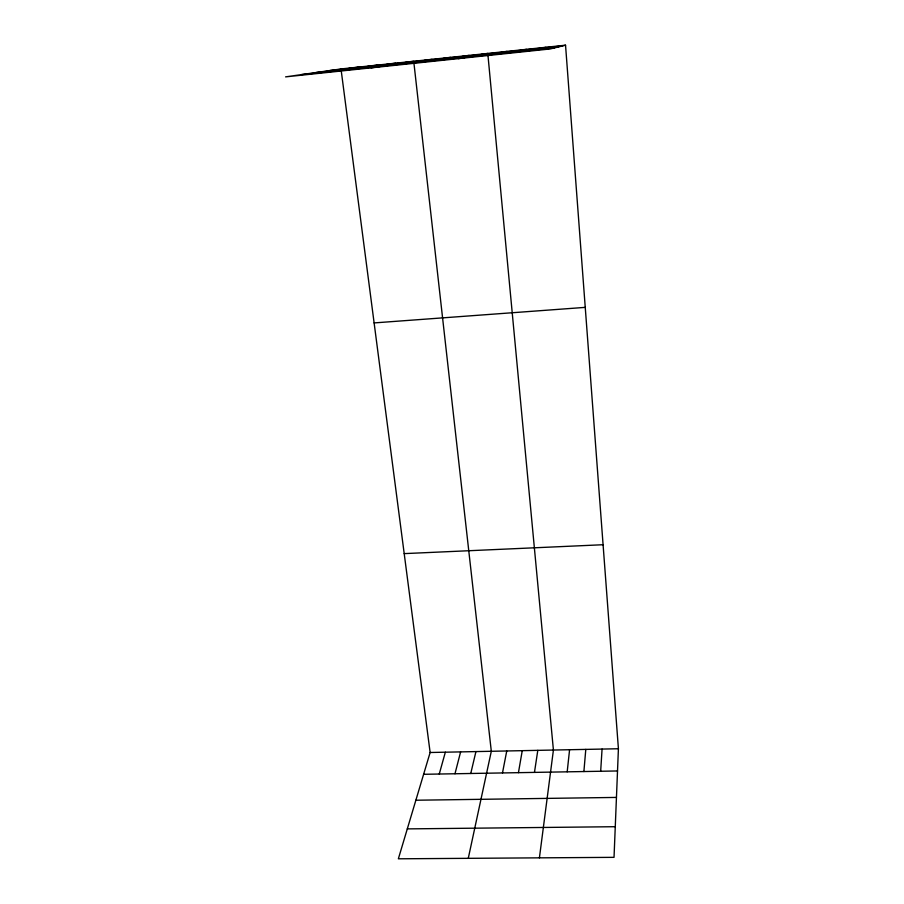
<?xml version="1.0" encoding="UTF-8"?>
<svg xmlns="http://www.w3.org/2000/svg" width="904" height="904" viewBox="0 0 904 904"><rect width="100%" height="100%" fill="white"/><g stroke="black" fill="none" stroke-linecap="round" stroke-linejoin="round"><path stroke-width="1.36" d="M618.415 748.749L614.031 857.342L398.359 858.8L430.134 752.501L341 68.953L285.585 76.874L550.208 48.952L565.542 45.2L618.415 748.749L430.134 752.501M600.674 771.248L602.064 749.077M583.894 771.541L585.792 749.393M567.192 771.824L569.577 749.721M539.417 857.839L553.417 750.037L487.787 53.426L458.283 58.658M534.467 772.389L537.801 750.354M518.444 772.671L522.252 750.659M502.488 772.943L506.748 750.975M468.272 858.325L491.313 751.28L413.874 62.591M470.758 773.485L475.933 751.586M454.983 773.756L460.611 751.891M439.265 774.027L445.344 752.196M542.185 48.093L545.959 47.268M521.992 50.228L526.478 49.336M501.889 52.353L507.087 51.381M462.577 56.511L469.142 55.393M443.356 58.545L450.587 57.359M424.225 60.568L432.112 59.314M371.002 67.868L413.727 61.257M386.223 64.591L395.421 63.201M367.363 66.58L377.194 65.122M348.582 68.568L359.057 67.043M341 68.953L565.542 45.2M329.903 70.546L562.48 45.946M316.524 72.456L558.785 46.85M301.518 74.603L554.638 47.867M374.12 322.92L585.238 307.371M404.201 553.621L603.081 544.728M423.614 774.299L617.511 770.965M415.863 800.232L616.449 797.418M407.297 828.889L615.262 826.708"/></g></svg>
